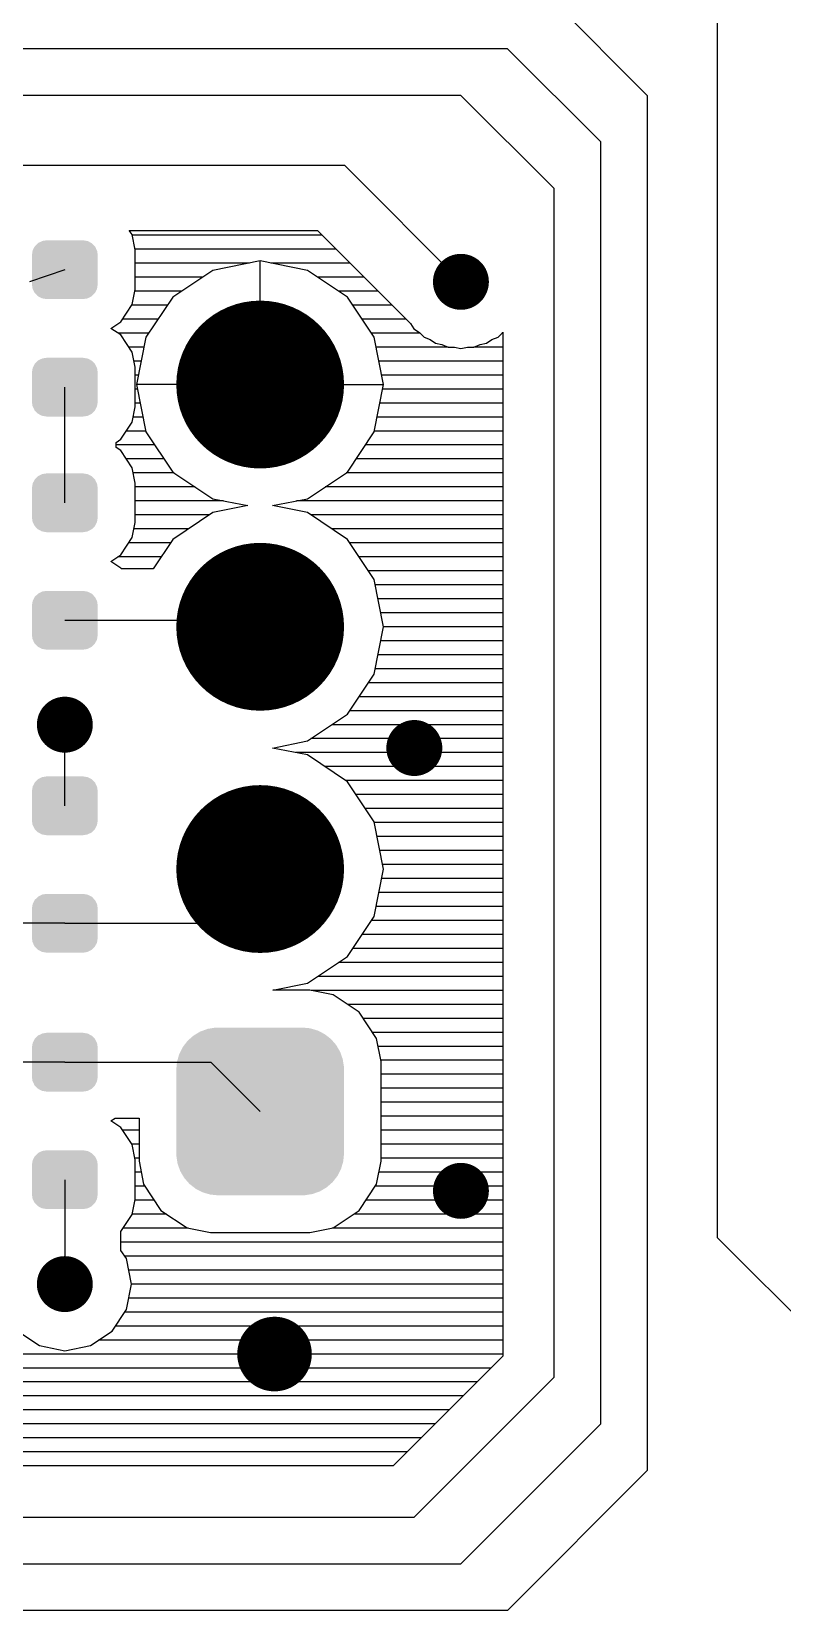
# Model space of a CAD drawing. Extents: x 295 to 953, y 10 to 290.
# Drawn here: x 757.2 to 783.8, y 169.8 to 225.7 of the extents above; entities that cross this region are included whole.
import ezdxf

# ---------------------------------------------------------------- set-up
doc = ezdxf.new("R2010")
doc.units = 0
doc.header["$LTSCALE"] = 5
doc.header["$MEASUREMENT"] = 0
doc.layers.get('0').update_dxf_attribs({"linetype": 'CONTINUOUS', "lineweight": 25})
doc.layers.add('DV-DPO-A6_BOT', color=7, linetype='CONTINUOUS')

msp = doc.modelspace()

# ---------------------------------------------------------------- linework, layer by layer
for points, const_width in [([(772.879, 216.816, -1), (771.888, 216.816, -1)], 0.991), ([(766.757, 213.178, -1), (763.785, 213.178, -1)], 2.972), ([(766.757, 204.599, -1), (763.785, 204.599, -1)], 2.972), ([(758.845, 201.132, -1), (757.855, 201.132, -1)], 0.991), ([(771.228, 200.306, -1), (770.237, 200.306, -1)], 0.991), ([(766.757, 196.02, -1), (763.785, 196.02, -1)], 2.972), ([(772.879, 184.622, -1), (771.888, 184.622, -1)], 0.991), ([(758.845, 181.32, -1), (757.855, 181.32, -1)], 0.991), ([(766.44, 178.843, -1), (765.119, 178.843, -1)], 1.321)]:
    msp.add_lwpolyline(points, format="xyb", close=True, dxfattribs=dict(const_width=const_width))
for points in [[(759.423, 218.062), (759.41, 218.077), (757.279, 218.062), (757.287, 218.077)], [(759.41, 218.077), (759.309, 218.181), (757.287, 218.077), (757.394, 218.181)], [(759.309, 218.181), (759.29, 218.192), (757.394, 218.181), (757.405, 218.192)], [(759.29, 218.192), (759.163, 218.258), (757.405, 218.192), (757.542, 218.258)], [(759.163, 218.258), (759.132, 218.264), (757.542, 218.258), (757.553, 218.264)], [(759.132, 218.264), (759, 218.286), (757.553, 218.264), (757.699, 218.286)], [(759.519, 216.724), (759.519, 217.767), (757.181, 216.724), (757.181, 217.767)], [(759.515, 217.767), (759.494, 217.914), (757.184, 217.767), (757.208, 217.914)], [(759.494, 217.914), (759.486, 217.93), (757.208, 217.914), (757.21, 217.93)], [(759.486, 217.93), (759.423, 218.062), (757.21, 217.93), (757.279, 218.062)], [(759.492, 216.578), (759.515, 216.724), (757.205, 216.578), (757.184, 216.724)], [(759.489, 216.561), (759.492, 216.578), (757.213, 216.561), (757.205, 216.578)], [(759.42, 216.429), (759.489, 216.561), (757.276, 216.429), (757.213, 216.561)], [(759.413, 216.415), (759.42, 216.429), (757.29, 216.415), (757.276, 216.429)], [(759.305, 216.31), (759.413, 216.415), (757.391, 216.31), (757.29, 216.415)], [(759.295, 216.3), (759.305, 216.31), (757.41, 216.3), (757.391, 216.31)], [(759.157, 216.233), (759.295, 216.3), (757.537, 216.233), (757.41, 216.3)], [(759.146, 216.227), (759.157, 216.233), (757.568, 216.227), (757.537, 216.233)], [(759, 216.205), (759.146, 216.227), (757.699, 216.205), (757.568, 216.227)], [(759.519, 212.563), (759.519, 213.607), (757.181, 212.563), (757.181, 213.607)], [(759.515, 213.607), (759.494, 213.753), (757.184, 213.607), (757.208, 213.753)], [(759.494, 213.753), (759.486, 213.77), (757.208, 213.753), (757.21, 213.77)], [(759.486, 213.77), (759.423, 213.902), (757.21, 213.77), (757.279, 213.902)], [(759.423, 213.902), (759.41, 213.916), (757.279, 213.902), (757.287, 213.916)], [(759.41, 213.916), (759.309, 214.021), (757.287, 213.916), (757.394, 214.021)], [(759.309, 214.021), (759.29, 214.031), (757.394, 214.021), (757.405, 214.031)], [(759.29, 214.031), (759.163, 214.098), (757.405, 214.031), (757.542, 214.098)], [(759.163, 214.098), (759.132, 214.103), (757.542, 214.098), (757.553, 214.103)], [(759.132, 214.103), (759, 214.125), (757.553, 214.103), (757.699, 214.125)], [(759.492, 212.417), (759.515, 212.563), (757.205, 212.417), (757.184, 212.563)], [(759.489, 212.4), (759.492, 212.417), (757.213, 212.4), (757.205, 212.417)], [(759.42, 212.268), (759.489, 212.4), (757.276, 212.268), (757.213, 212.4)], [(759.413, 212.254), (759.42, 212.268), (757.29, 212.254), (757.276, 212.268)], [(759.305, 212.149), (759.413, 212.254), (757.391, 212.149), (757.29, 212.254)], [(759.295, 212.139), (759.305, 212.149), (757.41, 212.139), (757.391, 212.149)], [(759.157, 212.072), (759.295, 212.139), (757.537, 212.072), (757.41, 212.139)], [(759.146, 212.067), (759.157, 212.072), (757.568, 212.067), (757.537, 212.072)], [(759, 212.045), (759.146, 212.067), (757.699, 212.045), (757.568, 212.067)], [(759.486, 209.675), (759.423, 209.807), (757.21, 209.675), (757.279, 209.807)], [(759.423, 209.807), (759.41, 209.822), (757.279, 209.807), (757.287, 209.822)], [(759.41, 209.822), (759.309, 209.926), (757.287, 209.822), (757.394, 209.926)], [(759.309, 209.926), (759.29, 209.937), (757.394, 209.926), (757.405, 209.937)], [(759.29, 209.937), (759.163, 210.003), (757.405, 209.937), (757.542, 210.003)], [(759.163, 210.003), (759.132, 210.009), (757.542, 210.003), (757.553, 210.009)], [(759.132, 210.009), (759, 210.031), (757.553, 210.009), (757.699, 210.031)], [(759.519, 208.469), (759.519, 209.512), (757.181, 208.469), (757.181, 209.512)], [(759.515, 209.512), (759.494, 209.659), (757.184, 209.512), (757.208, 209.659)], [(759.494, 209.659), (759.486, 209.675), (757.208, 209.659), (757.21, 209.675)], [(759.492, 208.323), (759.515, 208.469), (757.205, 208.323), (757.184, 208.469)], [(759.489, 208.306), (759.492, 208.323), (757.213, 208.306), (757.205, 208.323)], [(759.42, 208.174), (759.489, 208.306), (757.276, 208.174), (757.213, 208.306)], [(759.413, 208.16), (759.42, 208.174), (757.29, 208.16), (757.276, 208.174)], [(759.305, 208.055), (759.413, 208.16), (757.391, 208.055), (757.29, 208.16)], [(759.295, 208.045), (759.305, 208.055), (757.41, 208.045), (757.391, 208.055)], [(759.157, 207.978), (759.295, 208.045), (757.537, 207.978), (757.41, 208.045)], [(759.146, 207.972), (759.157, 207.978), (757.568, 207.972), (757.537, 207.978)], [(759, 207.95), (759.146, 207.972), (757.699, 207.95), (757.568, 207.972)], [(759.309, 205.766), (759.29, 205.776), (757.394, 205.766), (757.405, 205.776)], [(759.29, 205.776), (759.163, 205.843), (757.405, 205.776), (757.542, 205.843)], [(759.163, 205.843), (759.132, 205.848), (757.542, 205.843), (757.553, 205.848)], [(759.132, 205.848), (759, 205.87), (757.553, 205.848), (757.699, 205.87)], [(759.519, 204.308), (759.519, 205.352), (757.181, 204.308), (757.181, 205.352)], [(759.515, 205.352), (759.494, 205.498), (757.184, 205.352), (757.208, 205.498)], [(759.494, 205.498), (759.486, 205.515), (757.208, 205.498), (757.21, 205.515)], [(759.486, 205.515), (759.423, 205.647), (757.21, 205.515), (757.279, 205.647)], [(759.423, 205.647), (759.41, 205.661), (757.279, 205.647), (757.287, 205.661)], [(759.41, 205.661), (759.309, 205.766), (757.287, 205.661), (757.394, 205.766)], [(759.492, 204.162), (759.515, 204.308), (757.205, 204.162), (757.184, 204.308)], [(759.489, 204.145), (759.492, 204.162), (757.213, 204.145), (757.205, 204.162)], [(759.42, 204.013), (759.489, 204.145), (757.276, 204.013), (757.213, 204.145)], [(759.413, 203.999), (759.42, 204.013), (757.29, 203.999), (757.276, 204.013)], [(759.305, 203.894), (759.413, 203.999), (757.391, 203.894), (757.29, 203.999)], [(759.295, 203.884), (759.305, 203.894), (757.41, 203.884), (757.391, 203.894)], [(759.157, 203.817), (759.295, 203.884), (757.537, 203.817), (757.41, 203.884)], [(759.146, 203.812), (759.157, 203.817), (757.568, 203.812), (757.537, 203.817)], [(759, 203.79), (759.146, 203.812), (757.699, 203.79), (757.568, 203.812)], [(759.486, 198.944), (759.423, 199.076), (757.21, 198.944), (757.279, 199.076)], [(759.423, 199.076), (759.41, 199.09), (757.279, 199.076), (757.287, 199.09)], [(759.41, 199.09), (759.309, 199.195), (757.287, 199.09), (757.394, 199.195)], [(759.309, 199.195), (759.29, 199.205), (757.394, 199.195), (757.405, 199.205)], [(759.29, 199.205), (759.163, 199.272), (757.405, 199.205), (757.542, 199.272)], [(759.163, 199.272), (759.132, 199.277), (757.542, 199.272), (757.553, 199.277)], [(759.132, 199.277), (759, 199.299), (757.553, 199.277), (757.699, 199.299)], [(759.519, 197.737), (759.519, 198.781), (757.181, 197.737), (757.181, 198.781)], [(759.515, 198.781), (759.494, 198.927), (757.184, 198.781), (757.208, 198.927)], [(759.494, 198.927), (759.486, 198.944), (757.208, 198.927), (757.21, 198.944)], [(759.492, 197.591), (759.515, 197.737), (757.205, 197.591), (757.184, 197.737)], [(759.489, 197.574), (759.492, 197.591), (757.213, 197.574), (757.205, 197.591)], [(759.42, 197.442), (759.489, 197.574), (757.276, 197.442), (757.213, 197.574)], [(759.413, 197.428), (759.42, 197.442), (757.29, 197.428), (757.276, 197.442)], [(759.305, 197.323), (759.413, 197.428), (757.391, 197.323), (757.29, 197.428)], [(759.295, 197.313), (759.305, 197.323), (757.41, 197.313), (757.391, 197.323)], [(759.157, 197.246), (759.295, 197.313), (757.537, 197.246), (757.41, 197.313)], [(759.146, 197.241), (759.157, 197.246), (757.568, 197.241), (757.537, 197.246)], [(759, 197.219), (759.146, 197.241), (757.699, 197.219), (757.568, 197.241)], [(759.519, 193.577), (759.519, 194.62), (757.181, 193.577), (757.181, 194.62)], [(759.515, 194.62), (759.494, 194.767), (757.184, 194.62), (757.208, 194.767)], [(759.494, 194.767), (759.486, 194.783), (757.208, 194.767), (757.21, 194.783)], [(759.486, 194.783), (759.423, 194.915), (757.21, 194.783), (757.279, 194.915)], [(759.423, 194.915), (759.41, 194.93), (757.279, 194.915), (757.287, 194.93)], [(759.41, 194.93), (759.309, 195.034), (757.287, 194.93), (757.394, 195.034)], [(759.309, 195.034), (759.29, 195.045), (757.394, 195.034), (757.405, 195.045)], [(759.29, 195.045), (759.163, 195.111), (757.405, 195.045), (757.542, 195.111)], [(759.163, 195.111), (759.132, 195.117), (757.542, 195.111), (757.553, 195.117)], [(759.132, 195.117), (759, 195.139), (757.553, 195.117), (757.699, 195.139)], [(759.492, 193.431), (759.515, 193.577), (757.205, 193.431), (757.184, 193.577)], [(759.489, 193.414), (759.492, 193.431), (757.213, 193.414), (757.205, 193.431)], [(759.42, 193.282), (759.489, 193.414), (757.276, 193.282), (757.213, 193.414)], [(759.413, 193.268), (759.42, 193.282), (757.29, 193.268), (757.276, 193.282)], [(759.305, 193.163), (759.413, 193.268), (757.391, 193.163), (757.29, 193.268)], [(759.295, 193.153), (759.305, 193.163), (757.41, 193.153), (757.391, 193.163)], [(759.157, 193.086), (759.295, 193.153), (757.537, 193.086), (757.41, 193.153)], [(759.146, 193.08), (759.157, 193.086), (757.568, 193.08), (757.537, 193.086)], [(759, 193.058), (759.146, 193.08), (757.699, 193.058), (757.568, 193.08)], [(759.309, 190.114), (759.29, 190.125), (757.394, 190.114), (757.405, 190.125)], [(759.29, 190.125), (759.163, 190.191), (757.405, 190.125), (757.542, 190.191)], [(759.163, 190.191), (759.132, 190.197), (757.542, 190.191), (757.553, 190.197)], [(759.132, 190.197), (759, 190.219), (757.553, 190.197), (757.699, 190.219)], [(767.774, 190.004), (767.62, 190.124), (762.776, 190.004), (762.912, 190.124)], [(767.62, 190.124), (767.553, 190.175), (762.912, 190.124), (763, 190.175)], [(767.553, 190.175), (767.375, 190.266), (763, 190.175), (763.153, 190.266)], [(767.375, 190.266), (767.304, 190.302), (763.153, 190.266), (763.255, 190.302)], [(767.304, 190.302), (767.104, 190.361), (763.255, 190.302), (763.417, 190.361)], [(767.104, 190.361), (767.035, 190.381), (763.417, 190.361), (763.544, 190.381)], [(767.035, 190.381), (766.787, 190.404), (763.544, 190.381), (763.693, 190.404)], [(766.787, 190.404), (766.757, 190.407), (763.693, 190.404), (763.785, 190.407)], [(759.519, 188.657), (759.519, 189.7), (757.181, 188.657), (757.181, 189.7)], [(759.515, 189.7), (759.494, 189.847), (757.184, 189.7), (757.208, 189.847)], [(759.494, 189.847), (759.486, 189.863), (757.208, 189.847), (757.21, 189.863)], [(759.486, 189.863), (759.423, 189.995), (757.21, 189.863), (757.279, 189.995)], [(759.423, 189.995), (759.41, 190.01), (757.279, 189.995), (757.287, 190.01)], [(759.41, 190.01), (759.309, 190.114), (757.287, 190.01), (757.394, 190.114)], [(768.102, 189.553), (768.004, 189.718), (762.446, 189.553), (762.531, 189.718)], [(768.004, 189.718), (767.959, 189.794), (762.531, 189.718), (762.59, 189.794)], [(767.959, 189.794), (767.832, 189.939), (762.59, 189.794), (762.702, 189.939)], [(767.832, 189.939), (767.774, 190.004), (762.702, 189.939), (762.776, 190.004)], [(768.243, 188.921), (768.24, 189.013), (762.299, 188.921), (762.308, 189.013)], [(768.24, 189.013), (768.21, 189.2), (762.308, 189.013), (762.325, 189.2)], [(768.21, 189.2), (768.196, 189.289), (762.325, 189.2), (762.351, 189.289)], [(768.196, 189.289), (768.132, 189.468), (762.351, 189.289), (762.404, 189.468)], [(768.132, 189.468), (768.102, 189.553), (762.404, 189.468), (762.446, 189.553)], [(759.492, 188.511), (759.515, 188.657), (757.205, 188.511), (757.184, 188.657)], [(759.489, 188.494), (759.492, 188.511), (757.213, 188.494), (757.205, 188.511)], [(759.42, 188.362), (759.489, 188.494), (757.276, 188.362), (757.213, 188.494)], [(768.243, 185.949), (768.243, 188.921), (762.299, 185.949), (762.299, 188.921)], [(759.413, 188.348), (759.42, 188.362), (757.29, 188.348), (757.276, 188.362)], [(759.305, 188.243), (759.413, 188.348), (757.391, 188.243), (757.29, 188.348)], [(759.295, 188.233), (759.305, 188.243), (757.41, 188.233), (757.391, 188.243)], [(759.157, 188.166), (759.295, 188.233), (757.537, 188.166), (757.41, 188.233)], [(759.146, 188.16), (759.157, 188.166), (757.568, 188.16), (757.537, 188.166)], [(759, 188.138), (759.146, 188.16), (757.699, 188.138), (757.568, 188.16)], [(759.515, 185.54), (759.494, 185.686), (757.184, 185.54), (757.208, 185.686)], [(759.494, 185.686), (759.486, 185.703), (757.208, 185.686), (757.21, 185.703)], [(759.486, 185.703), (759.423, 185.835), (757.21, 185.703), (757.279, 185.835)], [(759.423, 185.835), (759.41, 185.849), (757.279, 185.835), (757.287, 185.849)], [(759.41, 185.849), (759.309, 185.954), (757.287, 185.849), (757.394, 185.954)], [(759.309, 185.954), (759.29, 185.964), (757.394, 185.954), (757.405, 185.964)], [(759.29, 185.964), (759.163, 186.031), (757.405, 185.964), (757.542, 186.031)], [(759.163, 186.031), (759.132, 186.036), (757.542, 186.031), (757.553, 186.036)], [(759.132, 186.036), (759, 186.058), (757.553, 186.036), (757.699, 186.058)], [(768.234, 185.858), (768.243, 185.949), (762.302, 185.858), (762.299, 185.949)], [(768.216, 185.671), (768.234, 185.858), (762.331, 185.671), (762.302, 185.858)], [(768.19, 185.581), (768.216, 185.671), (762.345, 185.581), (762.331, 185.671)], [(759.519, 184.496), (759.519, 185.54), (757.181, 184.496), (757.181, 185.54)], [(768.138, 185.402), (768.19, 185.581), (762.41, 185.402), (762.345, 185.581)], [(768.095, 185.318), (768.138, 185.402), (762.44, 185.318), (762.41, 185.402)], [(768.011, 185.153), (768.095, 185.318), (762.537, 185.153), (762.44, 185.318)], [(767.952, 185.077), (768.011, 185.153), (762.582, 185.077), (762.537, 185.153)], [(767.839, 184.931), (767.952, 185.077), (762.71, 184.931), (762.582, 185.077)], [(767.766, 184.867), (767.839, 184.931), (762.767, 184.867), (762.71, 184.931)], [(767.629, 184.747), (767.766, 184.867), (762.922, 184.747), (762.767, 184.867)], [(767.542, 184.695), (767.629, 184.747), (762.988, 184.695), (762.922, 184.747)], [(767.388, 184.604), (767.542, 184.695), (763.166, 184.604), (762.988, 184.695)], [(767.287, 184.568), (767.388, 184.604), (763.238, 184.568), (763.166, 184.604)], [(767.125, 184.51), (767.287, 184.568), (763.438, 184.51), (763.238, 184.568)], [(759.492, 184.35), (759.515, 184.496), (757.205, 184.35), (757.184, 184.496)], [(759.489, 184.333), (759.492, 184.35), (757.213, 184.333), (757.205, 184.35)], [(759.42, 184.201), (759.489, 184.333), (757.276, 184.201), (757.213, 184.333)], [(759.413, 184.187), (759.42, 184.201), (757.29, 184.187), (757.276, 184.201)], [(759.305, 184.082), (759.413, 184.187), (757.391, 184.082), (757.29, 184.187)], [(759.295, 184.072), (759.305, 184.082), (757.41, 184.072), (757.391, 184.082)], [(759.157, 184.005), (759.295, 184.072), (757.537, 184.005), (757.41, 184.072)], [(759.146, 184), (759.157, 184.005), (757.568, 184), (757.537, 184.005)], [(759, 183.978), (759.146, 184), (757.699, 183.978), (757.568, 184)], [(766.998, 184.49), (767.125, 184.51), (763.506, 184.49), (763.438, 184.51)], [(766.848, 184.466), (766.998, 184.49), (763.755, 184.466), (763.506, 184.49)], [(766.757, 184.463), (766.848, 184.466), (763.785, 184.463), (763.755, 184.466)]]:
    msp.add_solid(points)
at = {"layer": 'DV-DPO-A6_BOT'}
for p, q in [((781.464, 247.36), (781.464, 182.971)), ((775.685, 226.722), (778.987, 223.42)), ((774.034, 225.071), (750.095, 225.071)), ((777.336, 221.769), (774.034, 225.071)), ((772.383, 223.42), (748.444, 223.42)), ((775.685, 220.118), (772.383, 223.42)), ((778.987, 223.42), (778.987, 174.716)), ((777.336, 176.367), (777.336, 221.769)), ((745.967, 220.944), (768.256, 220.944)), ((772.383, 216.816), (768.256, 220.944)), ((775.685, 178.018), (775.685, 220.118)), ((760.635, 218.632), (767.305, 218.632)), ((760.734, 218.487), (760.635, 218.632)), ((767.305, 218.632), (770.594, 215.344)), ((760.846, 217.946), (760.734, 218.487)), ((767.47, 218.467), (760.74, 218.467)), ((767.965, 217.972), (760.84, 217.972)), ((760.846, 216.546), (760.846, 217.946)), ((765.271, 217.556), (763.593, 217.219)), ((765.271, 214.868), (765.271, 217.556)), ((766.942, 217.219), (765.271, 217.556)), ((758.35, 217.246), (757.102, 216.816)), ((764.888, 217.477), (760.846, 217.477)), ((763.237, 216.981), (760.846, 216.981)), ((763.593, 217.219), (762.174, 216.275)), ((768.461, 217.477), (765.654, 217.477)), ((768.361, 216.275), (766.942, 217.219)), ((768.956, 216.981), (767.298, 216.981)), ((760.734, 216.011), (760.846, 216.546)), ((762.497, 216.486), (760.833, 216.486)), ((769.451, 216.486), (768.045, 216.486)), ((760.331, 215.403), (760.734, 216.011)), ((761.989, 215.991), (760.727, 215.991)), ((762.174, 216.275), (761.223, 214.855)), ((769.312, 214.855), (768.361, 216.275)), ((769.946, 215.991), (768.553, 215.991)), ((759.981, 215.165), (760.331, 215.403)), ((761.658, 215.496), (760.397, 215.496)), ((770.442, 215.496), (768.883, 215.496)), ((770.594, 215.344), (770.719, 215.152)), ((760.331, 214.934), (759.981, 215.165)), ((761.328, 215), (760.232, 215)), ((760.734, 214.327), (760.331, 214.934)), ((761.223, 214.855), (760.892, 213.178)), ((770.937, 215), (769.213, 215)), ((769.643, 213.178), (769.312, 214.855)), ((770.719, 215.152), (770.911, 215.02)), ((770.911, 215.02), (771.076, 214.862)), ((771.076, 214.862), (771.294, 214.769)), ((771.294, 214.769), (771.485, 214.644)), ((773.288, 214.644), (773.48, 214.769)), ((773.48, 214.769), (773.698, 214.862)), ((773.698, 214.862), (773.863, 215.02)), ((773.869, 215), (773.836, 215)), ((773.863, 215.02), (773.869, 215.033)), ((773.869, 215.033), (773.869, 178.771)), ((761.157, 214.505), (760.615, 214.505)), ((760.846, 213.792), (760.734, 214.327)), ((771.928, 214.505), (769.379, 214.505)), ((771.485, 214.644), (771.71, 214.597)), ((771.71, 214.597), (771.928, 214.505)), ((771.928, 214.505), (772.159, 214.505)), ((772.159, 214.505), (772.383, 214.459)), ((772.383, 214.459), (772.614, 214.505)), ((772.614, 214.505), (772.846, 214.505)), ((772.846, 214.505), (773.064, 214.597)), ((773.869, 214.505), (772.846, 214.505)), ((773.064, 214.597), (773.288, 214.644)), ((761.057, 214.01), (760.8, 214.01)), ((760.846, 212.385), (760.846, 213.792)), ((773.869, 214.01), (769.478, 214.01)), ((758.35, 208.991), (758.35, 213.085)), ((760.958, 213.514), (760.846, 213.514)), ((763.58, 213.178), (760.892, 213.178)), ((760.892, 213.178), (761.223, 211.5)), ((766.961, 213.178), (769.643, 213.178)), ((769.312, 211.5), (769.643, 213.178)), ((773.869, 213.514), (769.577, 213.514)), ((760.925, 213.019), (760.846, 213.019)), ((761.024, 212.524), (760.846, 212.524)), ((773.869, 212.524), (769.517, 212.524)), ((773.869, 213.019), (769.616, 213.019)), ((760.734, 211.85), (760.846, 212.385)), ((761.124, 212.028), (760.773, 212.028)), ((773.869, 212.028), (769.418, 212.028)), ((760.331, 211.243), (760.734, 211.85)), ((761.223, 211.533), (760.529, 211.533)), ((761.223, 211.5), (762.174, 210.08)), ((768.361, 210.08), (769.312, 211.5)), ((773.869, 211.533), (769.319, 211.533)), ((760.166, 211.13), (760.331, 211.243)), ((760.166, 210.945), (760.166, 211.13)), ((761.533, 211.038), (760.166, 211.038)), ((760.331, 210.84), (760.166, 210.945)), ((760.734, 210.232), (760.331, 210.84)), ((773.869, 211.038), (769.002, 211.038)), ((761.863, 210.543), (760.529, 210.543)), ((773.869, 210.543), (768.672, 210.543)), ((760.846, 209.691), (760.734, 210.232)), ((762.226, 210.047), (760.773, 210.047)), ((760.846, 208.291), (760.846, 209.691)), ((762.174, 210.08), (763.593, 209.136)), ((766.942, 209.136), (768.361, 210.08)), ((773.869, 210.047), (768.315, 210.047)), ((762.966, 209.552), (760.846, 209.552)), ((763.593, 209.136), (764.835, 208.892)), ((765.707, 208.892), (766.942, 209.136)), ((773.869, 209.552), (767.569, 209.552)), ((763.976, 209.057), (760.846, 209.057)), ((763.593, 208.641), (762.174, 207.696)), ((764.835, 208.892), (763.593, 208.641)), ((766.942, 208.641), (765.707, 208.892)), ((773.869, 209.057), (766.559, 209.057)), ((768.361, 207.696), (766.942, 208.641)), ((760.734, 207.756), (760.846, 208.291)), ((762.735, 208.066), (760.8, 208.066)), ((763.475, 208.561), (760.846, 208.561)), ((773.869, 208.561), (767.061, 208.561)), ((773.869, 208.066), (767.8, 208.066)), ((760.331, 207.148), (760.734, 207.756)), ((762.094, 207.571), (760.615, 207.571)), ((762.174, 207.696), (761.474, 206.646)), ((769.312, 206.276), (768.361, 207.696)), ((773.869, 207.571), (768.447, 207.571)), ((759.981, 206.91), (760.331, 207.148)), ((760.331, 206.679), (759.981, 206.91)), ((761.764, 207.075), (760.232, 207.075)), ((773.869, 207.075), (768.778, 207.075)), ((760.351, 206.646), (760.331, 206.679)), ((761.474, 206.646), (760.351, 206.646)), ((773.869, 206.58), (769.108, 206.58)), ((769.643, 204.599), (769.312, 206.276)), ((773.869, 206.085), (769.352, 206.085)), ((773.869, 205.59), (769.451, 205.59)), ((758.35, 204.83), (765.033, 204.83)), ((765.033, 204.83), (765.271, 204.599)), ((773.869, 205.094), (769.544, 205.094)), ((769.312, 202.922), (769.643, 204.599)), ((773.869, 204.104), (769.55, 204.104)), ((773.869, 204.599), (769.643, 204.599)), ((773.869, 203.608), (769.451, 203.608)), ((773.869, 203.113), (769.352, 203.113)), ((768.361, 201.502), (769.312, 202.922)), ((773.869, 202.618), (769.108, 202.618)), ((773.869, 202.122), (768.778, 202.122)), ((766.942, 200.557), (768.361, 201.502)), ((773.869, 201.627), (768.447, 201.627)), ((758.35, 198.259), (758.35, 201.132)), ((773.869, 201.132), (767.813, 201.132)), ((765.707, 200.306), (766.942, 200.557)), ((766.942, 200.062), (765.707, 200.306)), ((773.869, 200.637), (767.067, 200.637)), ((773.869, 200.141), (766.532, 200.141)), ((768.361, 199.111), (766.942, 200.062)), ((773.869, 199.646), (767.562, 199.646)), ((773.869, 199.151), (768.302, 199.151)), ((769.312, 197.691), (768.361, 199.111)), ((773.869, 198.655), (768.665, 198.655)), ((773.869, 198.16), (769.002, 198.16)), ((769.643, 196.02), (769.312, 197.691)), ((773.869, 197.665), (769.319, 197.665)), ((773.869, 197.169), (769.418, 197.169)), ((773.869, 196.674), (769.517, 196.674)), ((763.349, 194.099), (765.271, 196.02)), ((769.312, 194.343), (769.643, 196.02)), ((773.869, 196.179), (769.616, 196.179)), ((773.869, 195.188), (769.484, 195.188)), ((773.869, 195.684), (769.577, 195.684)), ((773.869, 194.693), (769.385, 194.693)), ((758.35, 194.099), (754.255, 194.099)), ((758.35, 194.099), (763.349, 194.099)), ((768.361, 192.923), (769.312, 194.343)), ((773.869, 194.198), (769.213, 194.198)), ((773.869, 193.702), (768.883, 193.702)), ((766.942, 191.972), (768.361, 192.923)), ((773.869, 193.207), (768.553, 193.207)), ((773.869, 192.712), (768.051, 192.712)), ((765.72, 191.728), (766.942, 191.972)), ((773.869, 192.216), (767.311, 192.216)), ((767.034, 191.728), (765.72, 191.728)), ((767.853, 191.569), (767.034, 191.728)), ((773.869, 191.721), (767.074, 191.721)), ((768.778, 190.948), (767.853, 191.569)), ((773.869, 191.226), (768.361, 191.226)), ((769.398, 190.017), (768.778, 190.948)), ((773.869, 190.731), (768.923, 190.731)), ((773.869, 190.235), (769.253, 190.235)), ((769.563, 189.198), (769.398, 190.017)), ((773.869, 189.74), (769.451, 189.74)), ((758.35, 189.179), (755.021, 189.179)), ((758.35, 189.179), (763.527, 189.179)), ((763.527, 189.179), (765.271, 187.435)), ((773.869, 189.245), (769.55, 189.245)), ((769.563, 185.678), (769.563, 189.198)), ((773.869, 188.749), (769.563, 188.749)), ((773.869, 188.254), (769.563, 188.254)), ((773.869, 187.759), (769.563, 187.759)), ((759.981, 187.098), (760.133, 187.197)), ((760.331, 186.867), (759.981, 187.098)), ((760.133, 187.197), (760.978, 187.197)), ((760.734, 186.26), (760.331, 186.867)), ((760.978, 186.768), (760.397, 186.768)), ((760.978, 187.197), (760.978, 185.678)), ((773.869, 187.263), (769.563, 187.263)), ((773.869, 186.768), (769.563, 186.768)), ((760.978, 186.273), (760.727, 186.273)), ((760.846, 185.725), (760.734, 186.26)), ((773.869, 186.273), (769.563, 186.273)), ((760.978, 185.778), (760.833, 185.778)), ((760.846, 184.318), (760.846, 185.725)), ((760.978, 185.678), (761.137, 184.86)), ((769.398, 184.86), (769.563, 185.678)), ((773.869, 185.778), (769.563, 185.778)), ((761.057, 185.282), (760.846, 185.282)), ((773.869, 185.282), (769.484, 185.282)), ((758.35, 185.018), (758.35, 181.32)), ((761.183, 184.787), (760.846, 184.787)), ((761.137, 184.86), (761.757, 183.928)), ((768.778, 183.928), (769.398, 184.86)), ((773.869, 184.787), (769.352, 184.787)), ((760.734, 183.783), (760.846, 184.318)), ((761.513, 184.292), (760.84, 184.292)), ((773.869, 184.292), (769.022, 184.292)), ((760.331, 183.182), (760.734, 183.783)), ((761.956, 183.796), (760.74, 183.796)), ((761.757, 183.928), (762.689, 183.308)), ((767.853, 183.308), (768.778, 183.928)), ((773.869, 183.796), (768.586, 183.796)), ((760.331, 182.515), (760.331, 183.182)), ((762.715, 183.301), (760.417, 183.301)), ((762.689, 183.308), (763.508, 183.143)), ((763.508, 183.143), (767.034, 183.143)), ((767.034, 183.143), (767.853, 183.308)), ((773.869, 183.301), (767.82, 183.301)), ((781.464, 182.971), (786.417, 178.018)), ((773.869, 182.806), (760.331, 182.806)), ((760.529, 182.225), (760.331, 182.515)), ((773.869, 182.31), (760.47, 182.31)), ((760.707, 181.32), (760.529, 182.225)), ((773.869, 181.815), (760.608, 181.815)), ((760.529, 180.422), (760.707, 181.32)), ((773.869, 181.32), (760.707, 181.32)), ((773.869, 180.825), (760.608, 180.825)), ((760.021, 179.656), (760.529, 180.422)), ((773.869, 180.329), (760.47, 180.329)), ((756.686, 179.656), (757.452, 179.147)), ((759.255, 179.147), (760.021, 179.656)), ((773.869, 179.834), (760.14, 179.834)), ((757.452, 179.147), (758.35, 178.962)), ((758.35, 178.962), (759.255, 179.147)), ((773.869, 179.339), (759.545, 179.339)), ((773.869, 178.843), (741.82, 178.843)), ((773.869, 178.771), (769.986, 174.881)), ((773.453, 178.348), (742.342, 178.348)), ((772.958, 177.853), (742.606, 177.853)), ((770.732, 173.065), (775.685, 178.018)), ((772.463, 177.357), (742.685, 177.357)), ((771.967, 176.862), (742.685, 176.862)), ((771.472, 176.367), (742.685, 176.367)), ((772.383, 171.414), (777.336, 176.367)), ((770.977, 175.872), (742.646, 175.872)), ((770.481, 175.376), (742.474, 175.376)), ((769.986, 174.881), (742.117, 174.881)), ((769.986, 174.881), (742.117, 174.881)), ((778.987, 174.716), (774.034, 169.763)), ((666.719, 173.065), (770.732, 173.065)), ((670.021, 171.414), (772.383, 171.414)), ((774.034, 169.763), (675.159, 169.763))]:
    msp.add_line(p, q, dxfattribs=at)

doc.saveas('drawing.dxf')
